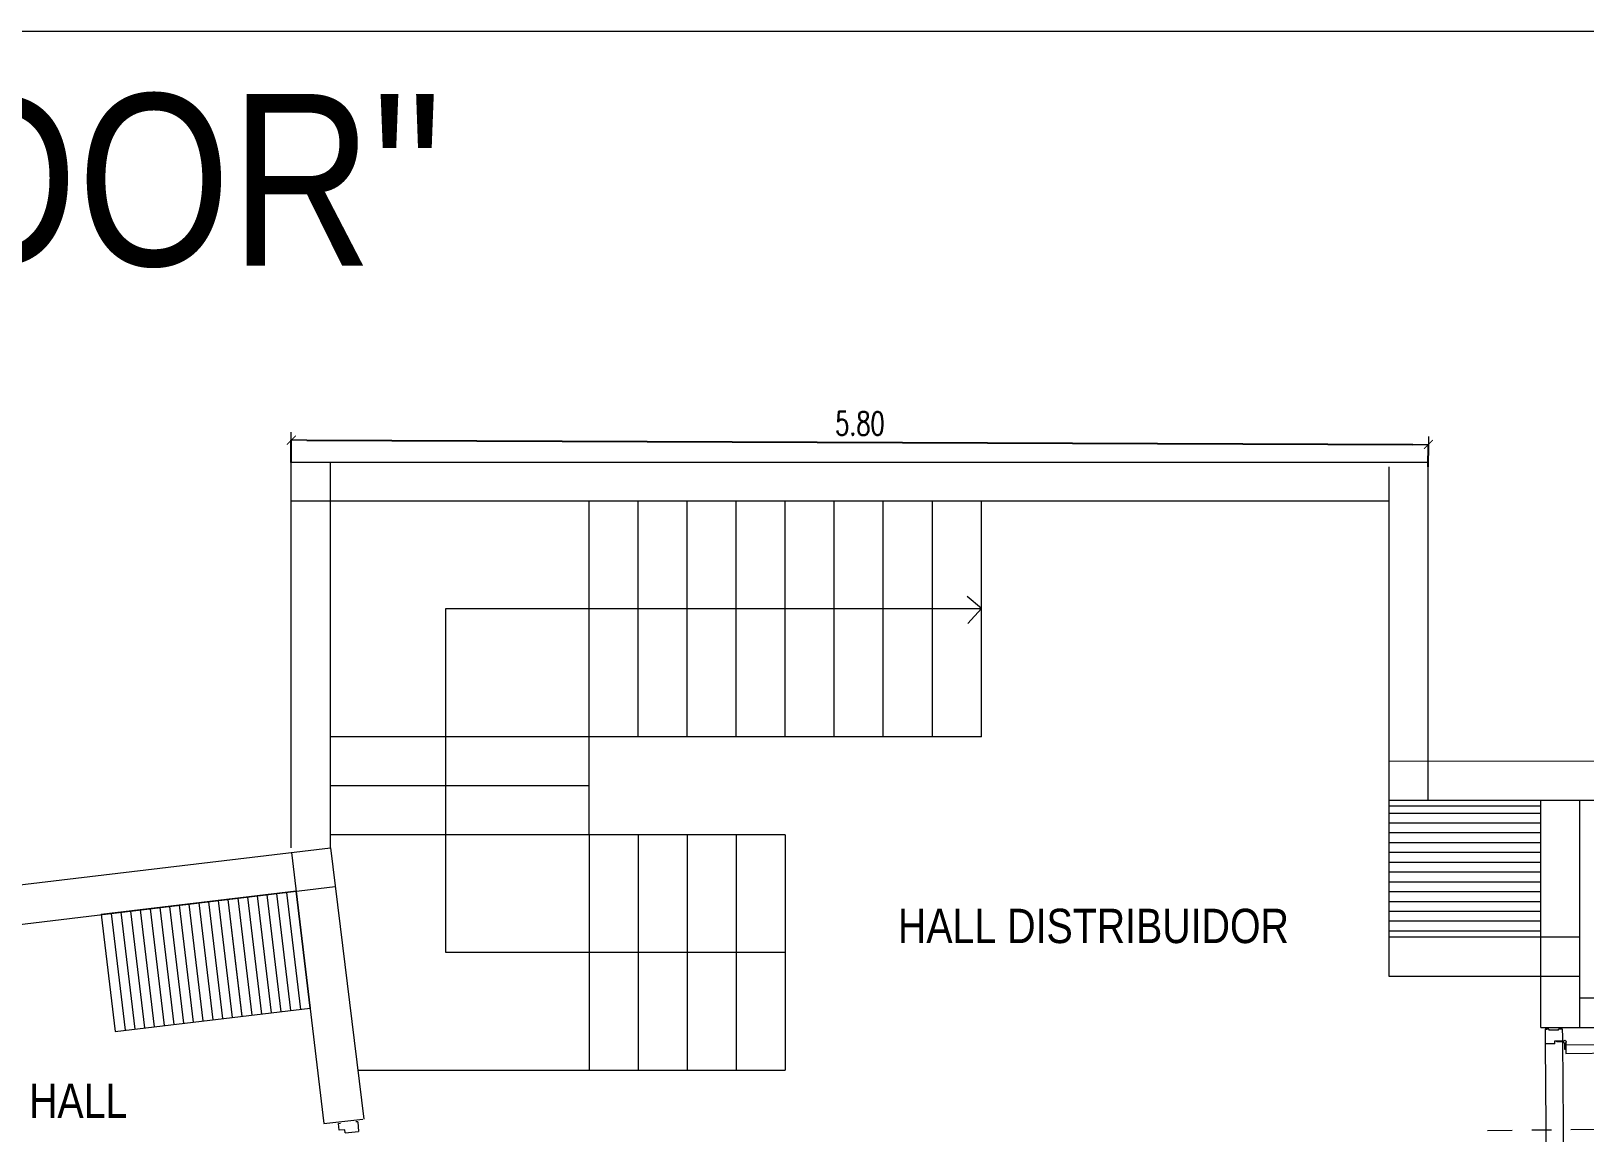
# Model space of a CAD drawing. Header units: millimetres. Extents: x 4525 to 9082, y 179 to 563.
# Drawn here: x 5381.25 to 5389.17, y 492.65 to 498.26 of the extents above; entities that cross this region are included whole.
import ezdxf

# ---------------------------------------------------------------- set-up
doc = ezdxf.new("R2010")
doc.units = ezdxf.units.MM
doc.header["$LTSCALE"] = 100
doc.linetypes.add('ACAD_ISO04W100', pattern=[30, 24, -3, 0, -3])
doc.linetypes.add('DASHDOT2', pattern=[0.5, 0.25, -0.125, 0, -0.125])
doc.layers.get('DEFPOINTS').update_dxf_attribs({"lineweight": 5})
for name, color, linetype, lineweight in [('000-Ejes', 251, 'ACAD_ISO04W100', 5), ('004-Carpinterias', 1, 'Continuous', 18), ('004-Carpinterias Puertas', 1, 'Continuous', 13), ('006-Cotas parciales', 7, 'Continuous', 5), ('A01-Barrido', 250, 'Continuous', 5), ('A01-Carpinterias', 1, 'Continuous', 18), ('HATCH MUROS', 251, 'Continuous', 9)]:
    doc.layers.add(name, color=color, linetype=linetype, lineweight=lineweight)
doc.styles.add('AREAL', font='ARIALN.TTF')
doc.styles.add('COTAS', font='ROMANS.shx', dxfattribs={"width": 0.7})
doc.dimstyles.new('COTA40', dxfattribs={"dimscale": 0.4, "dimtxt": 0.3, "dimasz": 0.2, "dimexe": 0, "dimexo": 0, "dimgap": 0.09, "dimtad": 1, "dimzin": 0, "dimdsep": 46, "dimtxsty": 'COTAS', "dimblk1": 'COTA_N', "dimblk2": 'COTA_N', "dimsah": 1, "dimcen": 0.1, "dimclrd": 1, "dimclre": 8, "dimclrt": 5, "dimaunit": 1, "dimadec": 3, "dimazin": 0, "dimtfac": 1, "dimtix": 1, "dimtmove": 2, "dimatfit": 3, "dimldrblk": 'COTA_N', "dimfxl": 0, "dimtolj": 1, "dimtzin": 0, "dimarcsym": 0})

# ---------------------------------------------------------------- blocks, each defined once
blk = doc.blocks.new('PUERTA 1.04 0.90 PT')
at = {"layer": '000-Ejes', "linetype": 'DASHDOT2', "ltscale": 0.005}
blk.add_line((804.5839257300975, 1061.020194796287), (803.7390863906453, 1061.020194781595), dxfattribs=at)
at = {"layer": '004-Carpinterias', "linetype": 'Continuous'}
for p, q in [((804.1810281510955, 1060.632680111914), (803.2809786072223, 1060.632680111915)), ((803.2659785910225, 1060.590680066712), (804.1810281510955, 1060.590680066712))]:
    blk.add_line(p, q, dxfattribs=at)
at = {"layer": '004-Carpinterias', "color": 1, "linetype": 'Continuous'}
for p, q in [((803.2809786072219, 1060.632680111914), (803.2809786072219, 1060.605680082911)), ((803.3309786447421, 1060.63268011203), (803.3309786447417, 1060.642680122837)), ((803.3789786965804, 1060.642680122778), (803.3309786448012, 1060.642680122837)), ((803.485978812168, 1060.680680163877), (803.345978660941, 1060.680680163877)), ((803.345978660941, 1060.662680144459), (803.345978660941, 1060.680680163877)), ((803.4859788121685, 1060.662680144459), (803.345978660941, 1060.662680144459)), ((803.3789786965808, 1060.63268011209), (803.3789786965804, 1060.642680122897)), ((803.4859788121685, 1060.662680144459), (803.485978812168, 1060.680680163877)), ((803.2659785910221, 1060.605680082911), (803.2659785910225, 1060.590680066712)), ((803.2809786072219, 1060.605680082911), (803.2659785910221, 1060.605680082911)), ((803.2659785910221, 1060.605680082911), (803.2659785910225, 1060.590680066712)), ((803.3309786447421, 1060.590680066709), (803.3309786447417, 1060.580680055901)), ((803.3789786965804, 1060.580680055961), (803.3309786448012, 1060.580680055901)), ((803.345978660941, 1060.560680034287), (803.345978660941, 1060.542680014863)), ((803.4859788121685, 1060.560680034287), (803.345978660941, 1060.560680034287)), ((803.485978812168, 1060.542680014863), (803.345978660941, 1060.542680014863)), ((803.3789786965808, 1060.590680066657), (803.3789786965804, 1060.580680055842)), ((803.4859788121685, 1060.560680034287), (803.485978812168, 1060.542680014863))]:
    blk.add_line(p, q, dxfattribs=at)
at = {"layer": '004-Carpinterias', "ltscale": 0.01, "const_width": 0.02}
for points in [[(803.485978812168, 1060.671680154168), (803.345978660941, 1060.671680154168)], [(803.485978812168, 1060.551680024575), (803.345978660941, 1060.551680024575)]]:
    blk.add_lwpolyline(points, dxfattribs=at)
at = {"layer": 'A01-Barrido', "linetype": 'Continuous'}
for p, q in [((804.1969629700295, 1061.472709357166), (804.1960281944289, 1060.567680192956)), ((804.2860304961216, 1060.582680223823), (804.2869652720233, 1061.457709355702))]:
    blk.add_line(p, q, dxfattribs=at)
for points in [[(804.1810281510955, 1060.578270373851), (804.1810281510955, 1060.612680236461), (804.1860281513043, 1060.612680236461), (804.1860281513043, 1060.580180201324)], [(804.1935281594112, 1060.572680193217), (804.226028194548, 1060.572680193217), (804.226028194548, 1060.567680193009), (804.1916183319379, 1060.567680193009)]]:
    blk.add_lwpolyline(points, dxfattribs=at)
blk.add_circle((804.1860281513043, 1060.572680193217), 0.007500008106809762, dxfattribs=at)
blk.add_arc((804.1773431859738, 1060.574684875566), 0.898238779767937, 88.7484171780801, 176.2980942524262, dxfattribs=at)
at = {"layer": 'A01-Carpinterias', "linetype": 'Continuous'}
for p, q in [((804.1969629703945, 1061.472709360092), (804.1969629703942, 1061.532709315697)), ((804.1969629703942, 1061.532709315697), (804.2169629703942, 1061.532709315697)), ((804.2169629703942, 1061.527709315697), (804.2169629703942, 1061.532709315697)), ((804.2169629703942, 1061.527709315697), (804.2669652720231, 1061.527709315697)), ((804.2669652720231, 1061.532709315697), (804.2669652720231, 1061.527709315697)), ((804.2669652720231, 1061.532709315697), (804.286965272023, 1061.532709315697)), ((804.2869652723446, 1061.532709330389), (804.286965272023, 1061.532709330389)), ((804.286965272023, 1061.532709315697), (804.2869652720233, 1061.457709355702)), ((804.236962978116, 1061.472709372035), (804.1969629703945, 1061.472709360092)), ((804.236962978116, 1061.457709355701), (804.236962978116, 1061.472709372035)), ((804.236962978116, 1061.457709355701), (804.2869652720233, 1061.457709355702)), ((804.1810281510955, 1060.590680066712), (804.1810281510955, 1060.632680111914)), ((804.2360282018935, 1060.567680207487), (804.196028194548, 1060.567680193009)), ((804.1960281944289, 1060.567680192949), (804.1960281944284, 1060.547680171387)), ((804.1960281941715, 1060.547680171353), (804.1960281941717, 1060.507680263828)), ((804.1960281941715, 1060.547680171353), (804.1960281944284, 1060.547680171387)), ((804.2360282018935, 1060.582680223821), (804.2860282018935, 1060.582680223823)), ((804.2360282018935, 1060.582680223821), (804.2360282018935, 1060.567680207487)), ((804.2860281798569, 1060.507680263828), (804.2860282018935, 1060.582680223823)), ((804.1960281941717, 1060.507680263828), (804.2169629703942, 1060.507680263828)), ((804.1960281941717, 1060.507680160547), (804.206028194172, 1060.507680160547)), ((804.2169629703942, 1060.512680263828), (804.2169629703942, 1060.507680263828)), ((804.2169629703942, 1060.512680263828), (804.2669652720231, 1060.512680263828)), ((804.2669652720231, 1060.507680263828), (804.2669652720231, 1060.512680263828)), ((804.2669652720231, 1060.507680263828), (804.2860281798569, 1060.507680263828)), ((804.286030496123, 1060.507680175239), (804.2760304961214, 1060.507680175239))]:
    blk.add_line(p, q, dxfattribs=at)
blk = doc.blocks.new('COTA_N')
for p, q in [((-1, 0), (0, 0)), ((0, 0.5), (0, -0.5))]:
    blk.add_line(p, q)
at = {"const_width": 0.065}
blk.add_lwpolyline([(0.1414213562373163, 0.1414213562373021), (0.2828427124746327, 0.2828427124746187), (0, 0), (-0.1414213562373021, -0.1414213562373021), (-0.2828427124746185, -0.2828427124746185)], dxfattribs=at)
blk = doc.blocks.new('*D564')
at = {"layer": '006-Cotas parciales', "color": 8, "lineweight": -2, "ltscale": 100}
for p, q in [((5382.57692343916, 496.0653156585357), (5382.577346866377, 496.1787000857628)), ((5388.372453413672, 496.0436726058861), (5388.372876840889, 496.1570570331133))]:
    blk.add_line(p, q, dxfattribs=at)
at = {"layer": '006-Cotas parciales', "color": 1, "lineweight": -2, "ltscale": 100}
blk.add_line((5382.657346308541, 496.1784013327331), (5388.292877398725, 496.1573557861431), dxfattribs=at)
at = {"layer": 'DEFPOINTS', "color": 0, "ltscale": 100}
for p in [(5388.372876840889, 496.1570570331133), (5382.57692343916, 496.0653156585357), (5388.372453413672, 496.0436726058861)]:
    blk.add_point(p, dxfattribs=at)
at = {"layer": '006-Cotas parciales', "color": 1, "lineweight": -2, "ltscale": 100, "xscale": 0.08000000000000002, "yscale": 0.08000000000000002, "zscale": 0.08000000000000007}
for p, rotation in [((5382.577346866377, 496.1787000857628), 179.78603340618), ((5388.372876840889, 496.1570570331133), 359.78603340618)]:
    blk.add_blockref('COTA_N', p, dxfattribs=dict(at, rotation=rotation))
at = {"layer": '006-Cotas parciales', "color": 5, "ltscale": 100, "insert": (5385.475470357268, 496.2638778900355), "char_height": 0.12, "attachment_point": 5, "rotation": 359.78603340618, "style": 'COTAS'}
blk.add_mtext('\\A1;5.80', dxfattribs=at)

msp = doc.modelspace()

# ---------------------------------------------------------------- linework, layer by layer
at = {"layer": 'A01-Carpinterias', "linetype": 'Continuous', "extrusion": (0.1454955874286189, 0.01140823755302521, 0.9892931244857284)}
for p, q in [((5382.817863287584, 492.6969996740194, 3.84652452309708), (5382.827725947217, 492.6977730003181, 3.845065101504622)), ((5382.820599225482, 492.6621067390069, 3.846524523097108), (5382.817863287584, 492.6969996740194, 3.84652452309708)), ((5382.916489883923, 492.7047329370013, 3.831930307172335), (5382.906627224288, 492.7039596107015, 3.833389728764906)), ((5382.916489883922, 492.7047329370002, 3.831930307172448), (5382.920398366809, 492.6548858847327, 3.831930307172349)), ((5382.850187241678, 492.6644267210049, 3.842146252798861), (5382.820599225482, 492.6621067390069, 3.846524523097108)), ((5382.851359786681, 492.6494726035698, 3.842146252798861), (5382.850187241678, 492.6644267210049, 3.842146252798861)), ((5382.851359786681, 492.6494726035698, 3.842146252798861), (5382.920398366809, 492.6548858847327, 3.831930307172349))]:
    msp.add_line(p, q, dxfattribs=at)
at = {"layer": 'HATCH MUROS', "color": 4, "linetype": 'ByBlock', "ltscale": 100}
for p, q in [((5369.829516947051, 498.2635298376162), (5407.386818055351, 498.2635298376162)), ((5386.09463752005, 495.321085591368), (5386.021776575604, 495.3819042534701)), ((5383.364524604559, 493.5676233967038, 1.918628596749272), (5383.364524604559, 495.3212920075043, 1.918628596749272)), ((5383.364524604559, 495.3212920075043, 1.918628596749272), (5386.094807426477, 495.3212920075043, 1.918628596749272)), ((5386.024907533252, 495.2438991882036), (5386.09463752005, 495.321085591368)), ((5385.094807426477, 493.5676233967038, 1.918628596749272), (5383.364524604559, 493.5676233967038, 1.918628596749272))]:
    msp.add_line(p, q, dxfattribs=at)
at = {"layer": 'HATCH MUROS', "color": 0, "linetype": 'ByBlock', "ltscale": 100}
for p, q in [((5388.372453419676, 496.0653156582968, 1.918628596749272), (5382.576923439161, 496.0653156582969, 1.918628596749272)), ((5382.576923439161, 494.1018471956403, 1.918628596749272), (5382.576923439161, 496.0653156582969, 1.918628596749272)), ((5382.776923439161, 494.1018471956403, 1.918628596749272), (5382.776923439161, 496.0653156582969, 1.918628596749272)), ((5388.172452880226, 494.5436726261334, 1.918628596749272), (5388.172452880226, 496.0436726261334, 1.918628596749272)), ((5388.372453241572, 494.3436721862366, 1.918628596749272), (5388.372453538264, 496.0653156582968, 1.918628596749272)), ((5388.17245369318, 495.8676233967039, 1.918628596749272), (5382.576923439161, 495.8676233967039, 1.918628596749272)), ((5384.094807426477, 494.1676233967038, 1.918628596749272), (5384.094807426477, 495.8676233967039, 1.918628596749272)), ((5384.094807426477, 494.6676233967038, 1.918628596749272), (5384.094807426477, 495.8676233967039, 1.918628596749272)), ((5384.344807426477, 494.6676233967038, 1.918628596749272), (5384.344807426477, 495.8676233967039, 1.918628596749272)), ((5384.594807426477, 494.6676233967038, 1.918628596749272), (5384.594807426477, 495.8676233967039, 1.918628596749272)), ((5384.844807426477, 494.6676233967038, 1.918628596749272), (5384.844807426477, 495.8676233967039, 1.918628596749272)), ((5385.094807426477, 494.6676233967038, 1.918628596749272), (5385.094807426477, 495.8676233967039, 1.918628596749272)), ((5385.344807426477, 494.6676233967038, 1.918628596749272), (5385.344807426477, 495.8676233967039, 1.918628596749272)), ((5385.594807426477, 494.6676233967038, 1.918628596749272), (5385.594807426477, 495.8676233967039, 1.918628596749272)), ((5385.844807426477, 494.6676233967038, 1.918628596749272), (5385.844807426477, 495.8676233967039, 1.918628596749272)), ((5386.094807426477, 494.6676233967038, 1.918628596749272), (5386.094807426477, 495.8676233967039, 1.918628596749272)), ((5388.172452476374, 493.4455251307572, 1.918628596749272), (5388.172453811769, 495.8676233967039, 1.918628596749272)), ((5388.172453591588, 495.6565855412629, 1.918628596749272), (5388.172453591588, 495.6565855412629, 1.918628596749272)), ((5386.094807426476, 494.6676233967038, 1.918628596749272), (5382.776923439161, 494.6676233967037, 1.918628596749272)), ((5388.172453591588, 494.5436726261328, 1.918628596749272), (5394.572410331742, 494.5437427530146, 1.918628596749272)), ((5388.172453472999, 494.447498468668, 1.918628596749272), (5388.172453472999, 494.447498468668, 1.918628596749272)), ((5384.094807426477, 494.4176233967038, 1.918628596749272), (5382.776923439161, 494.4176233967037, 1.918628596749272)), ((5388.172453388479, 494.3436723566312, 1.918628596749272), (5394.572417023334, 494.3437355214859, 1.918628596749272)), ((5388.945532158901, 493.186315604427, 1.918628596749272), (5388.94553314494, 494.3436716979875, 1.918628596749272)), ((5389.145532158903, 493.1863154340321, 1.918628596749272), (5389.145533144941, 494.3436715275928, 1.918628596749272)), ((5385.094807426477, 494.1676233967036, 1.918628596749272), (5382.776923439161, 494.1676233967037, 1.918628596749272)), ((5384.094807426477, 494.1676233967038, 1.918628596749272), (5384.094807426477, 492.9676233967038, 1.918628596749272)), ((5384.344807426477, 494.1676233967038, 1.918628596749272), (5384.344807426477, 492.9676233967038, 1.918628596749272)), ((5384.594807426477, 494.1676233967038, 1.918628596749272), (5384.594807426477, 492.9676233967038, 1.918628596749272)), ((5384.844807426477, 494.1676233967038, 1.918628596749272), (5384.844807426477, 492.9676233967038, 1.918628596749272)), ((5385.094807426477, 494.1676233967038, 1.918628596749272), (5385.094807426477, 492.9676233967038, 1.918628596749272)), ((5376.001751643955, 493.292590964574, 1.918628596749272), (5382.776923439158, 494.10184719564, 1.918628596749272)), ((5376.001751643955, 493.292590964574, 1.918628596749272), (5382.776923439158, 494.10184719564, 1.918628596749272)), ((5382.578335048577, 494.0781269273792, 1.918628596749272), (5382.743302417654, 492.6970040849617, 1.918628596749272)), ((5382.776923439161, 494.1018471956403, 1.918628596749272), (5382.94704650942, 492.7182560651981, 1.918628596749272)), ((5376.025471912216, 493.0940025739928, 1.918628596749272), (5382.800643707419, 493.9032588050588, 1.918628596749272)), ((5382.602032279517, 493.8797309851118, 1.918628596749272), (5381.609101045315, 493.7610398213494, 1.918628596749273)), ((5382.67320386031, 493.2838760179381, 1.918628596749272), (5382.602032279517, 493.8797309851118, 1.918628596749272)), ((5381.609101045315, 493.7610398213494, 1.918628596749273), (5381.680261847721, 493.1652746695044, 1.918628596749273)), ((5389.145532582851, 493.6455241425536, 1.918628596749272), (5388.172452679481, 493.6455251307571, 1.918628596749272)), ((5389.145532379743, 493.4455241425537, 1.918628596749272), (5388.172452476372, 493.4455251307572, 1.918628596749272)), ((5389.145527140389, 493.336315433948, 1.918628596749272), (5389.794378524211, 493.3363371424096, 1.918628596749272)), ((5381.680415827044, 493.1652930614701, 1.918628596749273), (5382.67320386031, 493.2838760179381, 1.918628596749272)), ((5388.945532158901, 493.1863156044269, 1.918628596749272), (5389.145532158903, 493.186315434032, 1.918628596749272)), ((5389.145532158903, 493.186315434032, 1.918628596749272), (5389.794383542724, 493.1863371424946, 1.918628596749272)), ((5382.916384896227, 492.9676233967038, 1.918628596749272), (5385.094807426478, 492.9676233967038, 1.918628596749272)), ((5382.743302417654, 492.6970040849617, 1.918628596749272), (5382.942223216332, 492.7177529608946, 1.918628596749272))]:
    msp.add_line(p, q, dxfattribs=at)
at = {"layer": 'HATCH MUROS', "ltscale": 100}
for p, q in [((5388.172453375945, 494.3156115012906), (5388.945533752399, 494.3156115012906)), ((5388.172453375945, 494.2784600577422, 1.918628596749272), (5388.945533752399, 494.2784600577422, 1.918628596749272)), ((5388.172453375945, 494.2284600577422, 1.918628596749272), (5388.9455337098, 494.2284600577422, 1.918628596749272)), ((5388.172453375945, 494.1784600577423, 1.918628596749272), (5388.772453375946, 494.1784600577423, 1.918628596749272)), ((5388.172453375945, 494.1784600577423, 1.918628596749272), (5388.945533667201, 494.1784600577423, 1.918628596749272)), ((5388.172453375945, 494.1284600577423, 1.918628596749272), (5388.945533624602, 494.1284600577423, 1.918628596749272)), ((5388.172453375945, 494.0784600577423, 1.918628596749272), (5388.945533582003, 494.0784600577423, 1.918628596749272)), ((5388.172453375945, 494.0284600577424, 1.918628596749272), (5388.945533539405, 494.0284600577424, 1.918628596749272)), ((5388.172453375945, 493.9784600577424, 1.918628596749272), (5388.772453375946, 493.9784600577424, 1.918628596749272)), ((5388.172453375945, 493.9784600577424, 1.918628596749272), (5388.945533496806, 493.9784600577424, 1.918628596749272)), ((5382.552386716194, 493.8737880866358, 1.918628596749273), (5382.623701497923, 493.2780413267565, 1.918628596749273)), ((5382.552386716194, 493.8737880866344, 1.918628596749273), (5382.623701497923, 493.2780413267552, 1.918628596749273)), ((5382.552386716194, 493.8737880866358, 1.918628596749272), (5382.623701497923, 493.2780413267565, 1.918628596749272)), ((5382.602032279517, 493.8797309851118, 1.918628596749272), (5382.673347061246, 493.2839842252326, 1.918628596749272)), ((5388.172453375945, 493.9284600577425, 1.918628596749272), (5388.945533454207, 493.9284600577425, 1.918628596749272)), ((5388.172453375945, 493.8784600577425, 1.918628596749272), (5388.945533411608, 493.8784600577425, 1.918628596749272)), ((5381.906974425252, 493.7966972122139, 1.918628596749273), (5381.978289206982, 493.2009504523347, 1.918628596749273)), ((5381.906974425252, 493.7966972122126, 1.918628596749273), (5381.978289206982, 493.2009504523333, 1.918628596749273)), ((5381.906983641134, 493.7966202249286, 1.918628596749273), (5381.978298422863, 493.2008734650494, 1.918628596749273)), ((5381.956629204456, 493.8025631234061, 1.918628596749273), (5382.027943986186, 493.2068163635268, 1.918628596749273)), ((5381.956630740438, 493.8025502921919, 1.918628596749273), (5382.027945522167, 493.2068035323127, 1.918628596749273)), ((5382.006274767779, 493.8085060218835, 1.918628596749273), (5382.077589549509, 493.2127592620042, 1.918628596749273)), ((5382.00627630376, 493.8084931906694, 1.918628596749273), (5382.07759108549, 493.2127464307901, 1.918628596749273)), ((5382.055920331102, 493.8144489203609, 1.918628596749273), (5382.127235112832, 493.2187021604817, 1.918628596749273)), ((5382.055921867083, 493.8144360891468, 1.918628596749273), (5382.127236648813, 493.2186893292675, 1.918628596749273)), ((5382.105565894425, 493.8203918188383, 1.918628596749273), (5382.176880676155, 493.2246450589591, 1.918628596749273)), ((5382.105567430406, 493.8203789876242, 1.918628596749273), (5382.176882212136, 493.224632227745, 1.918628596749273)), ((5382.155211457748, 493.8263347173158, 1.918628596749273), (5382.226526239478, 493.2305879574365, 1.918628596749273)), ((5382.155212993729, 493.8263218861017, 1.918628596749273), (5382.226527775459, 493.2305751262224, 1.918628596749273)), ((5382.204857021071, 493.8322776157932, 1.918628596749273), (5382.2761718028, 493.2365308559139, 1.918628596749273)), ((5382.204857021071, 493.8322776157918, 1.918628596749273), (5382.2761718028, 493.2365308559126, 1.918628596749273)), ((5382.204857021071, 493.8322776157932, 1.918628596749273), (5382.2761718028, 493.2365308559139, 1.918628596749273)), ((5382.204858557052, 493.8322647845791, 1.918628596749273), (5382.276173338782, 493.2365180246998, 1.918628596749273)), ((5382.254502584394, 493.8382205142693, 1.918628596749273), (5382.325817366123, 493.24247375439, 1.918628596749273)), ((5382.254504120375, 493.8382076830565, 1.918628596749273), (5382.325818902104, 493.2424609231772, 1.918628596749273)), ((5382.254504120375, 493.8382076830551, 1.918628596749273), (5382.325818902104, 493.2424609231759, 1.918628596749273)), ((5382.254513336256, 493.8381306957712, 1.918628596749273), (5382.325828117986, 493.242383935892, 1.918628596749273)), ((5382.304158899579, 493.8440735942486, 1.918628596749273), (5382.375473681309, 493.2483268343694, 1.918628596749273)), ((5382.353804462902, 493.8500164927261, 1.918628596749273), (5382.425119244632, 493.2542697328468, 1.918628596749273)), ((5382.403450026225, 493.8559593912035, 1.918628596749273), (5382.474764807955, 493.2602126313242, 1.918628596749273)), ((5382.453095589548, 493.8619022896809, 1.918628596749273), (5382.524410371278, 493.2661555298017, 1.918628596749273)), ((5382.502741152871, 493.8678451881584, 1.918628596749273), (5382.5740559346, 493.2720984282791, 1.918628596749273)), ((5388.172453375945, 493.8284600577426, 1.918628596749272), (5388.945533369009, 493.8284600577426, 1.918628596749272)), ((5381.609101045315, 493.7610398213494, 1.918628596749273), (5381.680415827044, 493.1652930614701, 1.918628596749273)), ((5381.658746608638, 493.7669827198268, 1.918628596749273), (5381.730061390367, 493.1712359599475, 1.918628596749273)), ((5381.70839217196, 493.7729256183042, 1.918628596749273), (5381.77970695369, 493.177178858425, 1.918628596749273)), ((5381.758037735283, 493.7788685167816, 1.918628596749273), (5381.829352517013, 493.1831217569024, 1.918628596749273)), ((5381.807683298606, 493.7848114152591, 1.918628596749273), (5381.878998080336, 493.1890646553798, 1.918628596749273)), ((5381.857328861929, 493.7907543137365, 1.918628596749273), (5381.928643643659, 493.1950075538572, 1.918628596749273)), ((5388.172453375945, 493.7784600577426, 1.918628596749272), (5388.772453375946, 493.7784600577426, 1.918628596749272)), ((5388.172453375945, 493.7784600577426, 1.918628596749272), (5388.945533326411, 493.7784600577426, 1.918628596749272)), ((5388.172453375945, 493.7284600577427, 1.918628596749272), (5388.945533283812, 493.7284600577427, 1.918628596749272)), ((5388.172453375945, 493.6784600577427, 1.918628596749272), (5388.945533241214, 493.6784600577427, 1.918628596749272))]:
    msp.add_line(p, q, dxfattribs=at)

# ---------------------------------------------------------------- block references
at = {"layer": '004-Carpinterias Puertas', "rotation": 180.5889587953053}
msp.add_blockref('PUERTA 1.04 0.90 PT', (6182.309770949719, 1561.895924718089, 2.923251068961054), dxfattribs=at)

# ---------------------------------------------------------------- texts
at = {"style": 'AREAL'}
for s, height, p in [('COMPLEJO "EL MIRADOR"', 0.875, (5370.605796840668, 497.0677351085303, -2.75)), ('HALL DISTRIBUIDOR', 0.1749559028437464, (5385.669298234804, 493.6156851137795, -0.77)), ('HALL', 0.1749559028437464, (5381.240562972881, 492.7246139335708, 1.148628596749272))]:
    msp.add_text(s, height=height, dxfattribs=at).set_placement(p)

# ---------------------------------------------------------------- dimensions: what is measured, and where the dimension line sits
at = {"layer": '006-Cotas parciales', "ltscale": 100}
dim = msp.add_aligned_dim(p1=(5382.576923439161, 496.0653156585358, 1.918628596749272), p2=(5388.372453413673, 496.0436726058862, 1.918628596749272), distance=0.11338521785589668, dimstyle='COTA40', dxfattribs=at)
dim.commit()
dim.dimension.update_dxf_attribs({"geometry": '*D564', "text_midpoint": (5385.475470357268, 496.2638778900355, 1.918628596749272)})

doc.saveas('drawing.dxf')
